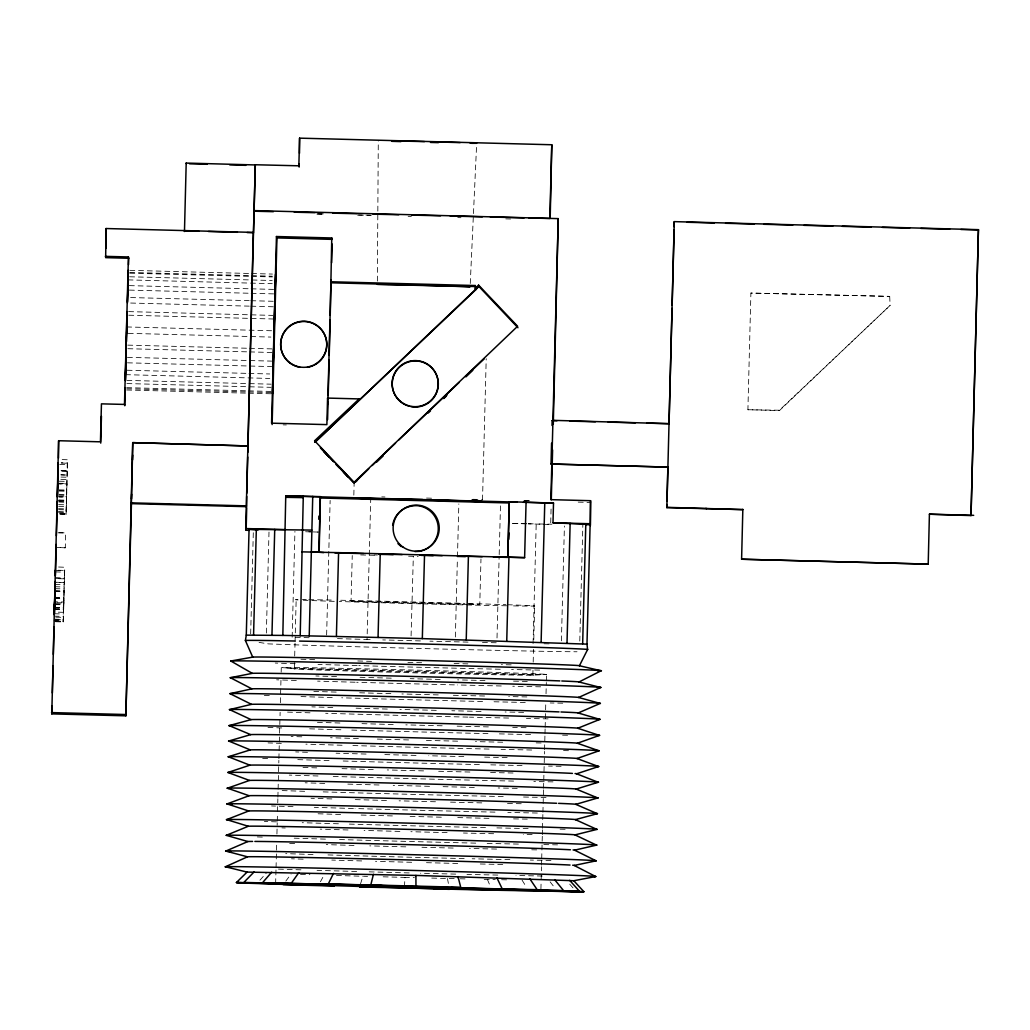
<?xml version="1.0" encoding="UTF-8"?>
<svg xmlns="http://www.w3.org/2000/svg" width="1030" height="1030" viewBox="0 0 1030 1030"><rect width="100%" height="100%" fill="white"/><g stroke="black" fill="none" stroke-linecap="round" stroke-linejoin="round"><path stroke-width="0.75" stroke-dasharray="5 3.75" d="M55.607 621.734L63.294 621.94L63.512 612.322L54.294 612.077M59.959 514.279L66.113 514.446L67.581 459.766L59.882 459.47M377.366 281.126L378.293 140.75M54.41 609.142L63.628 609.387L63.731 604.095L54.526 603.85M58.762 501.687L66.435 501.893L66.551 496.602L58.877 496.396M551.063 509.052L550.69 524.489L528.339 523.871M53.998 620.704L63.229 621.013L64.529 570.414L55.311 570.169M59.882 513.288L66.036 513.519L67.349 462.908L61.208 462.753M65.289 547.806L56.045 547.432L65.289 547.806L65.65 532.896L56.431 532.652M250.663 633.952L253.341 531.351M266.358 633.051L268.997 532.059M275.628 883.689L276.014 869.269M276.053 867.672L276.684 843.647M276.928 834.03L277.225 822.816M277.263 821.219L277.482 813.211M277.521 811.614L277.855 798.791M277.894 797.194L278.061 790.783M278.1 789.186L278.86 760.359M278.898 758.75L279.066 752.351M279.117 750.741L280.121 712.309M280.366 702.692L280.958 680.264M281.164 672.255L281.293 667.453M292.159 637.197L294.928 531.39M294.516 662.509L294.348 668.933L283.546 667.762M294.683 656.071L295.031 643.209M295.069 641.613L296.164 599.808M326.626 635.085L330.141 500.426M379.336 602.28L351.05 601.134L352.247 555.543M353.831 495.134L354.14 483.109M370.182 639.566L367.053 639.476L370.748 498.404M455.363 637.004L457.41 558.453M457.462 556.844L458.839 503.94M468.908 604.507L479.774 604.571L480.971 558.981M482.516 499.975L486.212 358.698M497.014 637.982L499.151 556.226M499.19 554.616L500.58 501.713M533.064 643.557L536.205 523.922L551.9 524.206M532.858 675.023L532.986 670.195M533.192 662.161L533.527 649.299M533.785 639.656L534.673 605.898M540.917 889.148L541.123 881.139M541.162 879.543L541.497 866.732M541.535 865.123L541.664 860.32M541.703 858.724L542.295 836.296M542.334 834.686L542.462 829.884M542.501 828.287L542.887 813.867M542.926 812.271L543.505 789.843M543.557 788.246L543.724 781.834M543.763 780.238L544.522 751.411M544.561 749.801L544.934 735.381M544.986 733.785L545.102 728.983M545.153 727.373L545.771 703.348M546.029 693.744L546.325 682.53M546.364 680.933L546.531 674.521A132.947 0.927 1.5 0 0 355.17 668.625A132.947 0.927 1.5 0 0 340.029 669.822A132.947 0.927 1.5 0 0 546.531 674.521L531.815 675.217A119.866 0.837 1.5 0 1 337.531 670.633A119.866 0.837 1.5 0 1 371.469 670.092A119.866 0.837 1.5 0 1 531.815 675.217M561.402 640.866L564.414 526.021M579.787 641.059L582.851 524.631M889.701 296.382L890.1 305.408L779.478 410.558L747.909 409.734L750.896 293.074L889.701 296.382L750.896 293.074M64.529 570.414L64.388 578.834L55.169 578.59M66.113 514.446L66.937 484.036L59.264 483.83L66.963 483.92M67.349 462.908L67.208 471.341L61.066 471.173M63.294 621.94L63.847 602.022L54.629 601.778M66.435 501.893L66.59 497.297L58.903 497.091M63.628 609.387L63.77 604.79L54.551 604.546M411.086 635.909L413.326 556.419M470.259 283.52L476.607 144.882M404.442 886.663L404.983 877.406L414.421 877.65M360.526 883.907L362.895 876.26L367.568 876.375M320.42 881.77L324.038 875.114M285.812 881.114L291.078 874.058M259.933 880.187L266.242 873.17M747.909 409.734L779.414 410.236L890.1 305.408M351.05 601.134L464.105 603.825M467.311 604.481L380.843 602.331M544.059 643.75L550.329 643.866M526.665 523.729L510.777 523.382L526.742 523.832M528.261 523.755L536.205 523.922M484.19 879.35L495.276 879.594M501.584 879.723L507.893 879.865M471.779 499.434L476.594 499.55M468.045 642.115L429.922 641.162M482.465 642.45L496.885 642.784M431.725 878.088L458.633 878.745M460.23 878.783L465.019 878.899M317.086 214.021L323.549 214.034M357.268 215.013L370.156 215.219M524.141 500.67L530.514 500.825M305.588 531.75L318.45 532.072L307.468 531.75M420.433 640.918L382.735 639.913M318.553 213.738L323.381 213.854M316.88 213.918L323.278 214.086M358.504 215.013L371.302 215.347M408.125 216.313L411.331 216.39M457.758 217.613L460.964 217.691M505.781 218.862L510.584 218.991M129.819 270.336L250.007 273.491M251.603 273.529L272.435 274.07M129.729 272.448L249.917 275.602M251.513 275.641L272.345 276.195M129.767 273.195L249.955 276.349M251.552 276.388L272.384 276.928M129.6 276.774L272.216 280.508M128.016 279.89L272.242 283.675M129.342 285.619L249.53 288.773M251.127 288.812L273.568 289.404M129.368 290.1L249.556 293.254M251.153 293.293L273.594 293.885M130.617 297.554L249.196 300.657M250.805 300.696L273.233 301.288M130.656 303.039L249.234 306.142M250.831 306.18L273.272 306.773M128.634 311.614L272.847 315.399M128.737 315.206L272.963 318.991M126.626 326.948L272.448 330.772M128.274 333.334L270.89 337.068M127.759 345.127L247.934 348.269M249.543 348.307L271.972 348.9M127.862 348.707L248.05 351.861M249.646 351.899L272.075 352.492M127.437 357.333L271.663 361.118M127.475 362.818L271.701 366.603M127.115 370.234L247.303 373.375M248.912 373.427L269.744 373.967M125.544 374.663L269.77 378.448M126.87 380.392L271.096 384.177M126.896 383.559L271.122 387.344M126.716 387.666L246.904 390.808M248.5 390.859L270.929 391.439M126.742 388.774L246.917 391.928M248.526 391.966L270.954 392.559M126.677 389.997L246.852 393.138M248.462 393.19L270.89 393.769M283.186 424.862L286.34 424.939M61.272 463.088L67.426 463.243M59.753 464.44L67.439 464.633M61.143 470.375L67.285 470.53M61.156 470.736L67.298 470.89M60.912 474.766L67.092 475.1L60.95 474.933M60.976 477.07L67.117 477.225M60.834 479.323L66.976 479.491M59.264 481.216L66.937 481.409M59.186 483.25L66.873 483.443M381.769 496.898L384.975 496.988M426.536 498.069L434.531 498.288M472.912 499.293L482.504 499.537M524.077 500.632L532.059 500.838M59.032 489.855L66.718 490.048M59.096 490.55L66.783 490.744M59.071 491.065L66.744 491.259M58.98 494.323L66.667 494.529M58.877 495.185L66.564 495.391M58.942 496.666L66.615 496.859M58.762 500.001L66.435 500.194M58.774 500.297L66.461 500.503M58.8 500.541L66.487 500.747M58.8 501.958L66.474 502.151M58.646 504.623L66.319 504.829M58.671 506.297L66.358 506.502M58.543 508.691L66.216 508.897M58.581 509.67L66.255 509.876M58.465 511.704L66.152 511.91M58.504 512.193L66.178 512.399M59.972 513.622L66.113 513.777M59.985 513.79L66.139 513.957M57.989 532.819L65.65 532.896M360.655 554.925L376.632 555.35M408.588 556.187L418.167 556.432M58.607 567.015L64.774 567.26L63.744 602.885L54.526 602.64M55.388 570.504L64.607 570.749M55.401 571.895L64.62 572.139M55.26 577.791L64.478 578.023M55.272 578.152L64.491 578.397M55.015 582.182L64.272 582.594L55.053 582.349M55.079 584.486L64.298 584.718M54.938 586.74L64.156 586.984M54.912 588.671L64.13 588.915M54.835 590.705L64.053 590.937M54.925 591.181L64.143 591.426M54.912 591.284L64.13 591.529L63.809 604.365L54.59 604.121M54.68 597.31L63.899 597.542M54.745 598.005L63.963 598.237M54.719 598.52L63.937 598.752M54.41 607.455L63.628 607.687M54.423 607.752L63.641 607.996M54.448 607.996L63.667 608.241M54.448 609.412L63.667 609.657M54.32 613.751L63.538 613.996M54.191 616.146L63.409 616.391M55.762 617.176L63.448 617.369M54.114 619.159L63.332 619.403M55.684 619.687L63.371 619.893M54.075 621.039L63.294 621.27M55.633 621.257L63.319 621.451M578.229 502.112L590.937 502.486M383.16 876.813L404.983 877.406M337.441 638.613L367.053 639.476M336.475 875.474L362.895 876.26M295.288 637.287L312.476 637.84M300.49 874.367L309.914 874.663M374.263 554.913L377.418 555.015M468.753 604.005L479.774 604.571M259.058 642.398L268.367 643.879A167.89 1.172 1.5 0 0 432.78 648.81A167.89 1.172 1.5 0 0 577.019 651.758M569.719 884.139L574.56 889.65M550.123 881.86L554.874 887.976M522.081 880.161L526.639 887.474M487.383 879.427L490.28 886.251M447.445 878.487L449.222 887.796M507.391 604.726A119.866 0.837 1.5 0 1 509.76 605.833M506.657 605.782A119.866 0.837 1.5 0 1 422.416 603.876M420.858 603.825A119.866 0.837 1.5 0 1 378.177 602.666M376.607 602.627A119.866 0.837 1.5 0 1 339.334 601.507M334.286 601.34A119.866 0.837 1.5 0 1 303.245 600.207M298.031 599.949A119.866 0.837 1.5 0 1 300.773 599.602M302.408 599.615A119.866 0.837 1.5 0 1 306.309 599.653M308.768 599.679A119.866 0.837 1.5 0 1 334.338 600.117M340.711 600.245A119.866 0.837 1.5 0 1 464.942 603.387M468.251 603.49A119.866 0.837 1.5 0 1 505.936 604.674M511.176 664.852A163.5 1.146 1.5 0 1 501.417 664.646M467.865 663.874A163.5 1.146 1.5 0 1 453.071 663.513M421.656 662.728A163.5 1.146 1.5 0 1 407.468 662.354M371.534 661.363A163.5 1.146 1.5 0 1 355.633 660.912M314.691 659.676A163.5 1.146 1.5 0 1 299.498 659.187M550.96 860.462A185.323 1.288 1.5 0 1 530.308 860.063M509.889 859.638A185.323 1.288 1.5 0 1 472.165 858.775M464.182 858.582A185.323 1.288 1.5 0 1 326.562 854.887M313.043 854.488A185.323 1.288 1.5 0 1 285.696 853.625M526.085 727.695A163.5 1.146 1.5 0 1 512.695 727.425M488.375 726.897A163.5 1.146 1.5 0 1 456.38 726.15M442.166 725.79A163.5 1.146 1.5 0 1 405.833 724.863M393.215 724.515A163.5 1.146 1.5 0 1 358.813 723.562M339.913 723.009A163.5 1.146 1.5 0 1 316.3 722.288M548.102 718.876A185.323 1.288 1.5 0 1 526.407 718.438M508.627 718.052A185.323 1.288 1.5 0 1 469.487 717.15M467.89 717.112A185.323 1.288 1.5 0 1 325.673 713.288M310.017 712.812A185.323 1.288 1.5 0 1 285.001 712.013M521.244 803.735A163.5 1.146 1.5 0 1 504.34 803.387M481.783 802.885A163.5 1.146 1.5 0 1 449.44 802.113M435.471 801.765A163.5 1.146 1.5 0 1 399.112 800.825M386.495 800.477A163.5 1.146 1.5 0 1 353.599 799.563M331.879 798.92A163.5 1.146 1.5 0 1 311.06 798.276M546.042 797.478A185.323 1.288 1.5 0 1 521.219 796.975M503.219 796.576A185.323 1.288 1.5 0 1 461.002 795.598M459.393 795.559A185.323 1.288 1.5 0 1 320.6 791.8M304.661 791.31A185.323 1.288 1.5 0 1 280.096 790.512M561.093 766.294A185.323 1.288 1.5 0 1 548.539 766.075M522.043 765.535A185.323 1.288 1.5 0 1 487.151 764.762M479.375 764.582A185.323 1.288 1.5 0 1 340.055 760.913M329.034 760.591A185.323 1.288 1.5 0 1 297.4 759.612M267.658 758.634A185.323 1.288 1.5 0 1 259.702 758.338M507.159 757.591A163.5 1.146 1.5 0 1 482.98 757.063M463.796 756.612A163.5 1.146 1.5 0 1 428.75 755.75M416.056 755.415A163.5 1.146 1.5 0 1 381.422 754.488M366.088 754.063A163.5 1.146 1.5 0 1 336.076 753.188M307.507 752.299A163.5 1.146 1.5 0 1 295.661 751.913M523.626 712.361A163.5 1.146 1.5 0 1 505.112 711.975M481.049 711.434A163.5 1.146 1.5 0 1 451.835 710.739M436.282 710.352A163.5 1.146 1.5 0 1 399.936 709.413M387.319 709.065A163.5 1.146 1.5 0 1 354.397 708.138M332.793 707.507A163.5 1.146 1.5 0 1 311.858 706.85M541.111 742.978A163.5 1.146 1.5 0 1 536.205 742.888M502.692 742.218A163.5 1.146 1.5 0 1 475.512 741.6M457.642 741.175A163.5 1.146 1.5 0 1 422.802 740.3M408.575 739.939A163.5 1.146 1.5 0 1 375.615 739.038M358.414 738.549A163.5 1.146 1.5 0 1 330.54 737.725M301.829 736.823A163.5 1.146 1.5 0 1 291.117 736.476M567.569 735.24A185.323 1.288 1.5 0 1 561.917 735.15M530.592 734.557A185.323 1.288 1.5 0 1 498.546 733.862M487.963 733.617A185.323 1.288 1.5 0 1 348.938 730M340.879 729.768A185.323 1.288 1.5 0 1 306.296 728.725M281.731 727.94A185.323 1.288 1.5 0 1 266.822 727.425M526.884 696.924A163.5 1.146 1.5 0 1 508.756 696.55M484.576 696.01A163.5 1.146 1.5 0 1 452.247 695.25M438.265 694.902A163.5 1.146 1.5 0 1 401.919 693.95M390.872 693.654A163.5 1.146 1.5 0 1 356.406 692.688M336.179 692.096A163.5 1.146 1.5 0 1 313.854 691.4M540.647 686.817A185.323 1.288 1.5 0 1 512.773 686.238M501.275 685.98A185.323 1.288 1.5 0 1 457.462 684.95M454.333 684.873A185.323 1.288 1.5 0 1 356.715 682.285M355.08 682.233A185.323 1.288 1.5 0 1 317.588 681.126M296.331 680.457A185.323 1.288 1.5 0 1 276.619 679.813M539.669 670.092A185.323 1.288 1.5 0 1 511.562 669.5M500.232 669.242A185.323 1.288 1.5 0 1 358.788 665.625M357.14 665.573A185.323 1.288 1.5 0 1 318.025 664.427M295.224 663.706A185.323 1.288 1.5 0 1 275.293 663.05M502.743 864.479A163.5 1.146 1.5 0 1 477.057 863.913M457.719 863.449A163.5 1.146 1.5 0 1 424.373 862.625M411.678 862.29A163.5 1.146 1.5 0 1 375.512 861.325M361.672 860.938A163.5 1.146 1.5 0 1 331.776 860.063M303.168 859.175A163.5 1.146 1.5 0 1 291.477 858.788M517.227 788.375A163.5 1.146 1.5 0 1 498.185 787.963M474.315 787.422A163.5 1.146 1.5 0 1 442.127 786.65M429.549 786.328A163.5 1.146 1.5 0 1 393.202 785.375M379.066 784.989A163.5 1.146 1.5 0 1 347.651 784.1M324.733 783.418A163.5 1.146 1.5 0 1 305.163 782.8M553.007 781.873A185.323 1.288 1.5 0 1 533.836 781.513M513.584 781.088A185.323 1.288 1.5 0 1 475.809 780.225M469.435 780.071A185.323 1.288 1.5 0 1 330.179 776.35M318.025 775.989A185.323 1.288 1.5 0 1 289.25 775.088M513.056 773.002A163.5 1.146 1.5 0 1 490.19 772.513M469.899 772.037A163.5 1.146 1.5 0 1 436.269 771.213M423.588 770.891A163.5 1.146 1.5 0 1 387.293 769.938M373.272 769.552A163.5 1.146 1.5 0 1 341.793 768.638M316.751 767.878A163.5 1.146 1.5 0 1 299.55 767.324M527.296 681.422A163.5 1.146 1.5 0 1 510.751 681.088M484.988 680.521A163.5 1.146 1.5 0 1 457.59 679.877M440.248 679.44A163.5 1.146 1.5 0 1 410.185 678.667M391.271 678.165A163.5 1.146 1.5 0 1 358.414 677.238M336.578 676.594A163.5 1.146 1.5 0 1 315.875 675.963M537.351 813.031A185.323 1.288 1.5 0 1 507.816 812.413M495.005 812.129A185.323 1.288 1.5 0 1 355.041 808.537M353.406 808.486A185.323 1.288 1.5 0 1 314.279 807.327M293.022 806.67A185.323 1.288 1.5 0 1 271.56 805.962M562.753 703.181A185.323 1.288 1.5 0 1 550.187 702.962M525.274 702.46A185.323 1.288 1.5 0 1 490.344 701.688M482.594 701.507A185.323 1.288 1.5 0 1 341.715 697.799M332.239 697.529A185.323 1.288 1.5 0 1 300.644 696.563M269.306 695.52A185.323 1.288 1.5 0 1 261.35 695.237M542.295 876.028A185.323 1.288 1.5 0 1 515.979 875.487M497.786 875.088A185.323 1.288 1.5 0 1 466.976 874.38M455.736 874.11A185.323 1.288 1.5 0 1 420.498 873.221M409.18 872.925A185.323 1.288 1.5 0 1 369.113 871.844M356.663 871.496A185.323 1.288 1.5 0 1 317.047 870.337M300.953 869.835A185.323 1.288 1.5 0 1 276.645 869.05M565.11 829.253A185.323 1.288 1.5 0 1 557.964 829.137M528.133 828.571A185.323 1.288 1.5 0 1 496.074 827.875M485.503 827.631A185.323 1.288 1.5 0 1 346.479 824.013M338.419 823.781A185.323 1.288 1.5 0 1 302.189 822.687M276.504 821.863A185.323 1.288 1.5 0 1 264.362 821.438M532.111 834.506A163.5 1.146 1.5 0 1 523.292 834.339M493.653 833.721A163.5 1.146 1.5 0 1 463.436 833.025M447.11 832.626A163.5 1.146 1.5 0 1 410.893 831.699M399.898 831.416A163.5 1.146 1.5 0 1 364.092 830.425M348.024 829.974A163.5 1.146 1.5 0 1 320.15 829.137M285.259 827.991A163.5 1.146 1.5 0 1 281.924 827.875M557.552 844.858A185.323 1.288 1.5 0 1 543.119 844.587M518.399 844.085A185.323 1.288 1.5 0 1 483.546 843.313M475.731 843.132A185.323 1.288 1.5 0 1 336.411 839.45M325.441 839.128A185.323 1.288 1.5 0 1 293.769 838.15M262.328 837.094A185.323 1.288 1.5 0 1 256.148 836.875M527.283 819.133A163.5 1.146 1.5 0 1 513.404 818.863M488.993 818.335A163.5 1.146 1.5 0 1 455.633 817.55M441.329 817.202A163.5 1.146 1.5 0 1 406.58 816.301M392.404 815.927A163.5 1.146 1.5 0 1 358.028 814.975M340.595 814.46A163.5 1.146 1.5 0 1 315.541 813.7M568.509 750.69A185.323 1.288 1.5 0 1 562.972 750.6M531.699 750.02A185.323 1.288 1.5 0 1 501.069 749.351M489.096 749.08A185.323 1.288 1.5 0 1 350.161 745.475M342.076 745.244A185.323 1.288 1.5 0 1 305.897 744.149M281.332 743.364A185.323 1.288 1.5 0 1 268.07 742.913M536.707 849.879A163.5 1.146 1.5 0 1 529.986 849.75M496.589 849.068A163.5 1.146 1.5 0 1 469.513 848.45M453.187 848.063A163.5 1.146 1.5 0 1 418.412 847.188M405.781 846.853A163.5 1.146 1.5 0 1 369.744 845.875M354.011 845.424A163.5 1.146 1.5 0 1 326.278 844.613M294.67 843.609A163.5 1.146 1.5 0 1 286.572 843.325"/><path stroke-width="1.5" d="M561.788 680.985A163.5 1.146 1.5 0 1 578.989 681.989L601.108 670.775L579.414 665.753A163.5 1.146 1.5 0 0 421.527 660.436A163.5 1.146 1.5 0 0 252.723 657.127L245.398 640.506L246.286 635.137L282.838 635.407L285.748 495.906L517.15 502.125M125.106 387.615L125.068 389.945L125.132 388.735M282.838 635.407L300.206 635.716L303.284 496.215M54.217 614.794L54.294 612.077M54.526 603.85L54.41 609.142L54.551 604.546M125.274 380.353L127.025 311.575M300.206 635.716L309.232 635.909L312.734 496.409M131.441 503.103L125.879 715.824L51.783 713.88L58.62 440.724L100.451 441.819L101.442 403.85L124.488 404.43L124.772 405.73L125.158 391.297M51.783 713.88L52.002 705.833M52.337 692.971L53.058 665.625M53.341 654.359L54.062 627.013M54.397 614.15L55.105 581.474M55.414 575.538L56.122 548.192M56.071 547.561L56.122 544.484M56.38 535.729L57.178 507.97M57.178 501.494L56.895 514.202L57.139 506.258M57.474 496.718L58.182 465.869M58.491 458.105L58.62 440.724M100.734 443.119L101.442 416.223M126.664 333.295L127.218 312.116M127.45 302.949L128.222 270.298L127.746 285.58M125.879 715.824L132.703 442.63L247.998 445.964L132.703 442.63M246.672 496.421L246.595 506.67L131.377 503.644L132.78 442.952M131.505 498.906L131.634 494.181M132.574 459.921L132.703 455.118M249.337 530.334L246.119 530.257L245.732 528.557L254.062 210.596L558.234 218.618L553.277 424.244M246.749 493.267L247.702 456.998M247.831 452.273L253.341 232.394L106.103 228.531L105.652 257.642L128.698 258.26L128.531 264.671M273.362 211.678L254.062 211.202L255.286 164.749L298.855 165.804L299.588 138.149L551.784 144.754L550.187 218.167M246.119 530.257L246.711 507.777M253.032 257.745L253.2 251.333M246.286 635.137L249.054 529.33L311.807 530.09M253.573 635.021L256.328 529.214M276.452 236.527L276.941 237.917L332.317 239.372L331.763 237.969L276.452 236.527L271.572 423.176L326.87 424.618L327.566 398.082L359.135 398.919L359.367 399.962M273.581 348.938L272.499 393.808L275.641 274.16L274.044 330.823M272.126 424.566L276.941 237.917M271.959 635.227L274.727 529.42M299.151 167.079L299.228 164.015M299.511 153.264L299.588 138.149M318.785 519.274L318.875 516.069M323.703 552.582L318.862 552.26L320.33 496.615M319.158 552.247L320.369 496.627L285.748 495.906M330.244 315.257L331.763 237.969M327.772 403.76L330.952 282.786L388.761 284.293M327.591 419.609L328.042 401.945M328.197 395.52L329.098 360.204M329.227 355.389L330.115 320.072M309.232 635.909L336.398 636.489L338.587 552.647L524.618 557.642L526.073 502.215L509.271 501.765L507.816 557.397L493.409 557.024M336.398 636.489L378.049 637.467L380.237 553.625M579.414 665.753L587.602 649.544L586.984 644.136L422.326 638.6L424.527 554.758M475.1 288.439L478.577 285.143L478.937 286.237L314.923 442.308L475.59 289.919L475.178 285.529L330.63 281.757M466.23 639.797L468.418 555.955M509.271 501.765L507.816 557.204L524.618 557.642M508.769 539.308L508.936 532.922M506.747 640.982L508.936 557.153M551.784 144.754L549.865 218.489L528.957 217.974M541.123 642.089L544.767 502.807L526.073 502.215M667.002 501.378L667.904 467.079L551.024 464.041L551.565 443.145M552.029 425.467L552.157 420.652L552.943 420.33L669.037 423.69L646.634 423.124M558.234 218.618L550.87 499.653L590.563 500.696L590.332 525.519L590.563 500.696M551.295 499.73L552.595 449.943M586.984 644.136L590.126 524.515L552.994 522.777L553.509 503.116L544.767 502.807M567.015 643.016L570.144 523.394M582.658 643.711L585.8 524.09M666.771 507.327L742.9 509.618L666.848 507.623L674.264 221.63L978.436 229.651L971.02 515.579L929.408 514.202L973.685 515.335M666.848 507.623L666.925 504.507M669.037 423.69L672.062 308.395M672.152 305.189L674.122 229.935M674.199 226.729L674.264 221.63M929.408 514.202L928.21 564.118L741.6 559.226L742.836 509.322M978.436 229.651L971.02 515.579M54.59 604.121L54.912 591.284M55.247 575.899L55.311 570.169M57.371 497.052L57.719 483.791M57.989 471.096L58.131 462.676M54.32 613.751L54.629 601.778M105.897 248.372L106.103 228.531M124.488 404.43L128.415 256.959L105.369 256.354M126.175 351.809L125.377 380.572M125.454 380.083L126.175 352.827M126.484 341.612L127.205 314.369M127.54 301.545L128.235 275.898M247.058 232.548L253.483 232.728L255.324 164.942L186.198 163.075L184.473 231.493L184.357 230.849L198.829 231.235M331.055 283.147L331.145 280.018M331.634 262.817L332.175 244.059M373.439 874.328L370.8 884.925L236.398 882.543L247.084 872.088L415.901 875.41L573.787 880.727L595.713 876.556L574.186 865.445A163.5 1.146 1.5 0 0 572.654 865.213M333.488 873.389L328.312 883.92L583.907 891.723L573.787 880.727M291.4 883.135L298.79 872.655M271.701 872.165L262.586 882.633L349.518 884.847M254.062 871.985L243.827 882.427L297.773 883.804M355.002 482.246L368.74 468.856M372.165 465.534L395.546 443.08M465.933 376.877L472.809 370.246M398.816 439.939L459.38 382.22M443.763 398.172L447.033 395.031M428.235 413.017L430.527 410.828M443.724 398.571L446.042 396.357M475.59 289.919L478.937 286.237M465.856 376.092L484.1 358.968M376.697 462.071L383.173 455.942M314.897 441.973L314.614 440.776L359.135 398.919M355.196 482.259L357.397 480.225M559.033 711.897A163.5 1.146 1.5 0 0 377.83 706.58A163.5 1.146 1.5 0 0 251.487 704.34L229.948 693.641L251.887 688.851A163.5 1.146 1.5 0 1 420.691 692.173A163.5 1.146 1.5 0 1 578.59 697.477L600.67 687.486L578.989 681.989M570.041 865.046A163.5 1.146 1.5 0 0 394.928 859.574A163.5 1.146 1.5 0 0 247.483 856.818L225.416 866.771L247.084 872.088M560.977 711.975A163.5 1.146 1.5 0 1 578.178 712.979L600.245 703.426L578.59 697.477M252.608 841.433A163.5 1.146 1.5 0 0 247.895 841.536L225.828 851.063L247.483 856.818M247.895 841.536L226.24 835.343L248.294 826.266A163.5 1.146 1.5 0 1 417.099 829.588A163.5 1.146 1.5 0 1 574.985 834.892L596.949 829.408L575.397 819.623A163.5 1.146 1.5 0 0 417.498 814.305A163.5 1.146 1.5 0 0 248.694 810.996L227.064 803.902L249.093 795.714A163.5 1.146 1.5 0 1 375.435 797.954A163.5 1.146 1.5 0 1 556.638 803.271M551.024 464.041L667.904 467.079M572.435 773.401A163.5 1.146 1.5 0 0 397.335 767.929A163.5 1.146 1.5 0 0 249.891 765.174L228.299 756.754L250.29 749.892A163.5 1.146 1.5 0 1 419.094 753.213A163.5 1.146 1.5 0 1 576.993 758.531L599.009 750.818L577.392 743.248A163.5 1.146 1.5 0 0 419.493 737.943A163.5 1.146 1.5 0 0 250.689 734.622L229.111 725.609L251.075 719.622A163.5 1.146 1.5 0 1 419.892 722.944A163.5 1.146 1.5 0 1 577.779 728.262L599.833 719.378L578.178 712.979M248.694 810.996L226.651 819.623L248.294 826.266M577.392 743.248L599.409 735.394L577.779 728.262M575.049 773.556A163.5 1.146 1.5 0 1 576.594 773.8L598.185 782.259L576.195 789.07A163.5 1.146 1.5 0 0 418.296 783.766A163.5 1.146 1.5 0 0 249.492 780.444L227.476 788.195L249.093 795.714M249.492 780.444L227.888 772.474L249.891 765.174M576.594 773.8L598.597 766.539L576.993 758.531M250.689 734.622L228.712 741.034L250.29 749.892M558.582 803.349A163.5 1.146 1.5 0 1 575.796 804.353L597.773 797.967L576.195 789.07M575.397 819.623L597.361 813.687L575.796 804.353M251.487 704.34L229.536 709.593L251.075 719.622M573.053 849.93A163.5 1.146 1.5 0 1 574.586 850.175L596.537 845.128L574.985 834.892M574.186 865.445L596.125 860.835L574.586 850.175M559.844 680.907A163.5 1.146 1.5 0 0 378.641 675.59A163.5 1.146 1.5 0 0 252.299 673.35L230.359 677.701L251.887 688.851M252.299 673.35L230.797 661.003L252.723 657.127M415.013 551.565L419.661 551.333A23.085 22.969 -84.4 0 0 417.227 505.666C409.155 505.331 401.134 508.91 396.46 515.618A22.827 22.518 89.1 0 0 392.649 525.364M451.024 887.461L579.491 891.298L569.642 880.315M585.761 524.579L590.126 524.515M365.483 886.972L359.586 886.972L583.907 891.723L534.094 890.808A132.947 0.927 1.5 0 1 434.132 888.813L236.398 882.543L282.413 883.624M471.586 143.325L476.671 143.286L469.989 142.964M508.202 889.225L537.132 889.637L529.806 878.757M285.709 497.323L303.245 497.644M295.198 641.008L271.186 640.583A171.25 1.197 1.5 0 0 245.398 640.506M527.476 889.933L563.539 890.577L554.629 879.646M391.954 140.853L424.476 141.599M301.97 551.861L338.587 552.647M379.001 554.346L393.151 554.655M283.186 884.641L334.364 886.058M430.489 142.436L438.394 142.642M294.258 212.193L315.154 212.708M332.832 213.146L356.947 213.738M373.027 214.137L398.752 214.768M411.614 215.09L440.544 215.798M450.187 216.03L482.336 216.828M490.383 217.021L524.141 217.858M420.884 285.117L377.341 284.319L470.118 286.701L408.022 284.795M378.049 637.467L422.326 638.6M534.094 890.808L576.491 891.851M430.888 141.767L460.14 142.616M189.546 163.809L207.236 164.285M229.742 164.89L245.822 165.328M687.139 222.261L714.357 222.982M725.558 223.278L754.372 224.038M763.977 224.282L792.791 225.042M804.005 225.338L832.819 226.098M842.424 226.355L871.238 227.115M882.452 227.411L909.657 228.119M920.872 228.415L949.686 229.175M960.887 229.471L978.5 229.935M208.472 231.505L237.415 232.291M446.569 285.812L475.474 286.559L475.178 285.529M552.157 420.652L556.96 420.768M569.77 421.103L595.392 421.785M608.202 422.12L635.42 422.828M422.609 499.524L353.754 498.147L482.478 501.584L439.115 499.988M320.575 498.005L509.116 502.962M131.209 502.859L246.428 505.872M552.994 522.777L589.958 523.729M245.732 528.557L285.465 529.6M311.279 552.067L318.862 552.26M334.905 552.878L363.732 553.625M379.735 554.05L402.151 554.629M419.764 555.093L442.179 555.685M458.183 556.097L482.195 556.728M51.5 712.58L125.583 714.524M240.827 882.98L308.292 885.208M523.472 502.292L553.509 503.116M421.154 555.363L433.154 555.685M400.928 141.612L392.018 141.329M457.462 556.419L465.341 556.664M434.132 888.813L449.518 889.354M258.079 529.961L249.054 529.33M382.375 885.633L370.8 884.925L460.732 887.293L457.99 876.556M538.613 890.448L540.866 890.757M275.628 883.689L277.881 883.985M416.996 886.521L415.966 886.07L415.901 875.41M705.923 508.356L706.58 508.666M397.953 543.647L401.301 546.66M334.557 462.496L320.356 447.677L333.424 461.401M337.84 465.921L354.23 483.019M338.883 467.118L354.14 483.109M323.69 451.513L329.175 457.269M335.754 464.182L339.05 467.646M343.441 472.242L347.818 476.851M478.577 285.143L517.614 326.253L354.062 482.336L314.614 440.776M479.066 286.623L517.961 327.746M496.846 877.702L502.061 888.517M327.566 398.082L327.952 399.138M928.21 564.118L741.6 559.226M128.415 256.959L128.698 258.26M186.198 163.075L186.34 163.719M409.361 406.258A23.046 23.046 0 0 1 398.584 368.083A23.046 23.046 0 0 1 437.235 377.006A23.046 23.046 0 0 1 410.815 406.605M299.872 367.285A23.046 23.046 0 0 1 283.25 334.029A23.046 23.046 0 0 1 319.97 328.184A23.046 23.046 0 0 1 314.498 364.968M313.146 365.611A23.046 23.046 0 0 1 307.378 367.337M299.55 641.085A171.25 1.197 1.5 0 1 487.254 645.784A171.25 1.197 1.5 0 1 587.602 649.544M596.576 719.494A185.323 1.288 1.5 0 0 504.262 715.696A185.323 1.288 1.5 0 0 288.13 710.224L257.423 709.683A185.323 1.288 1.5 0 0 231.274 709.863M230.527 851.514A185.323 1.288 1.5 0 1 407.481 854.565A185.323 1.288 1.5 0 1 592.868 860.951M599.009 687.577A185.323 1.288 1.5 0 0 500.799 683.675A185.323 1.288 1.5 0 0 288.966 678.332L258.26 677.792A185.323 1.288 1.5 0 0 232.111 677.972M229.214 788.465A185.323 1.288 1.5 0 1 412.309 791.774A185.323 1.288 1.5 0 1 596.113 798.07M231.763 804.366A185.323 1.288 1.5 0 1 403.837 807.288A185.323 1.288 1.5 0 1 595.701 813.777M230.45 741.304A185.323 1.288 1.5 0 1 256.599 741.124L287.306 741.677A185.323 1.288 1.5 0 1 490.422 746.75A185.323 1.288 1.5 0 1 599.009 750.818M226.24 835.343A185.323 1.288 1.5 0 1 432.098 839.489A185.323 1.288 1.5 0 1 593.28 845.244M230.038 757.024A185.323 1.288 1.5 0 1 413.133 760.346A185.323 1.288 1.5 0 1 596.937 766.629M254.874 841.433A163.5 1.146 1.5 0 1 416.699 844.858A163.5 1.146 1.5 0 1 570.44 849.763M228.39 819.893A185.323 1.288 1.5 0 1 401.803 822.957A185.323 1.288 1.5 0 1 596.949 829.408M597.748 735.484A185.323 1.288 1.5 0 0 499.537 731.583A185.323 1.288 1.5 0 0 287.718 726.24L257.011 725.699A185.323 1.288 1.5 0 0 230.849 725.88M229.948 693.641A185.323 1.288 1.5 0 1 257.848 693.731L288.555 694.284A185.323 1.288 1.5 0 1 491.671 699.357A185.323 1.288 1.5 0 1 600.245 703.426M597.851 670.903A185.323 1.288 1.5 0 0 505.537 667.105A185.323 1.288 1.5 0 0 289.404 661.633L258.697 661.093A185.323 1.288 1.5 0 0 230.797 661.003M230.115 867.234A185.323 1.288 1.5 0 1 402.189 870.157A185.323 1.288 1.5 0 1 594.053 876.646M227.888 772.474A185.323 1.288 1.5 0 1 433.746 776.62A185.323 1.288 1.5 0 1 594.928 782.375M403.129 547.162A23.046 23.046 0 0 0 439.153 529.948A23.046 23.046 0 0 0 406.232 507.365A23.046 23.046 0 0 0 403.129 547.162M399.988 400.992A23.046 23.046 0 0 0 437.763 388.078A23.046 23.046 0 0 0 407.687 361.826A23.046 23.046 0 0 0 399.988 400.992M290.151 362.933A23.046 23.046 0 0 0 326.613 346.672A23.046 23.046 0 0 0 294.297 323.227A23.046 23.046 0 0 0 290.151 362.933"/></g></svg>
